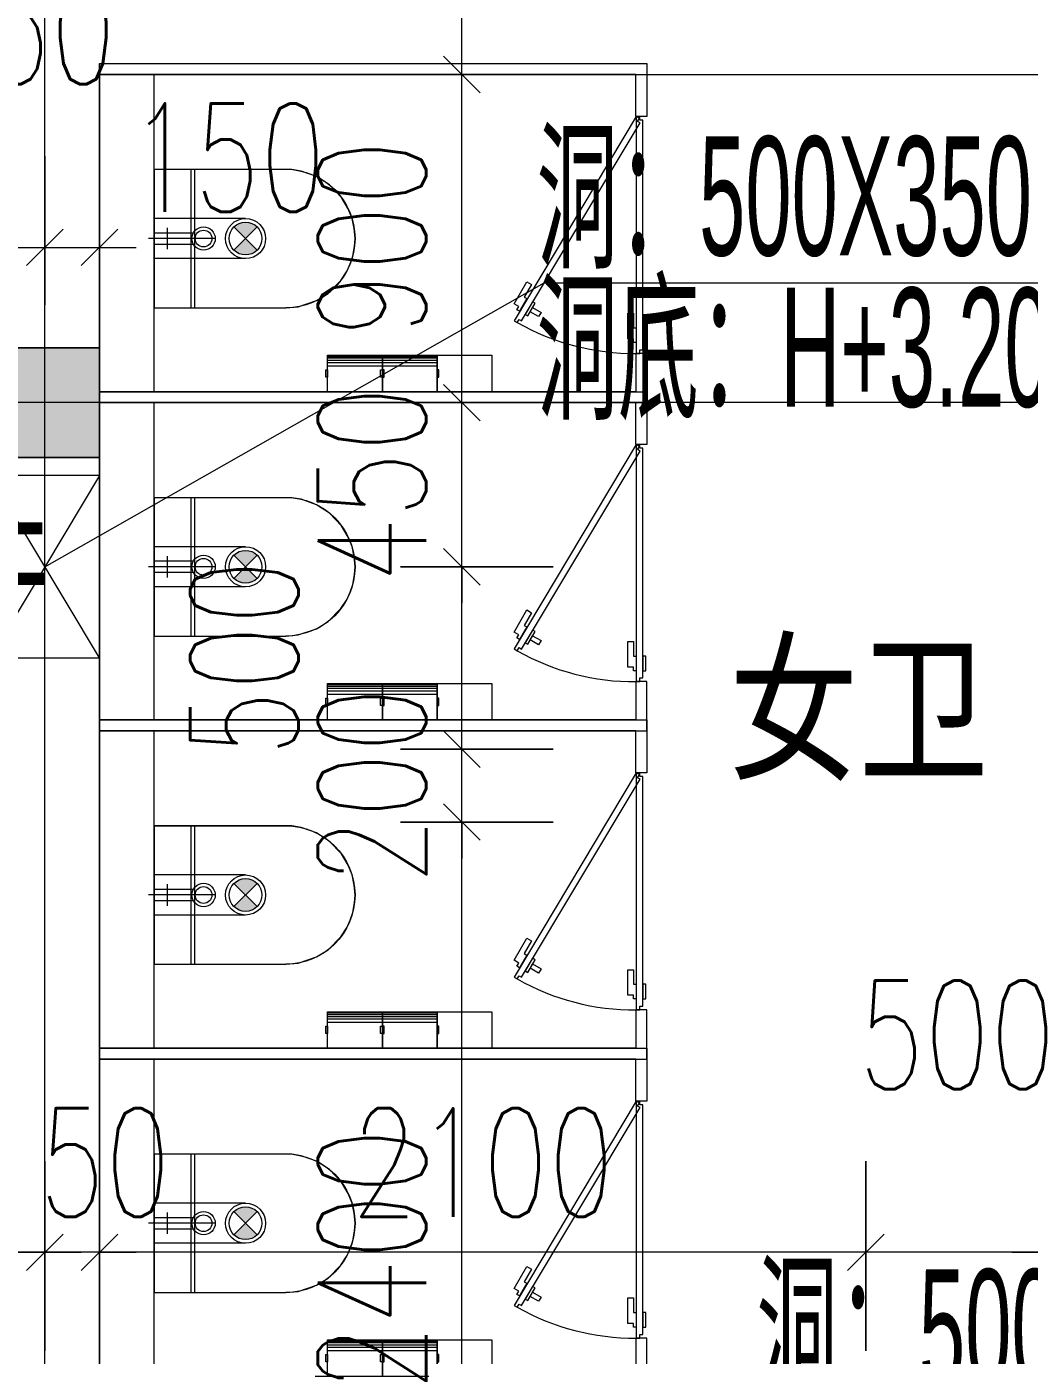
# Model space of a CAD drawing. Header units: millimetres. Extents: x 8533 to 398112, y -117646 to 105276.
# Drawn here: x 172696 to 175445, y 55793 to 59436 of the extents above; entities that cross this region are included whole.
import ezdxf

# ---------------------------------------------------------------- set-up
doc = ezdxf.new("R2010")
doc.units = ezdxf.units.MM
doc.linetypes.add('IMPORT-A-D0TE-BF$0$DOTE', pattern=[0])
for name, color, linetype, lineweight in [('A-D0TE-BF$0$A-Axis-GRID', 1, 'IMPORT-A-D0TE-BF$0$DOTE', 13), ('A-wall-10F$0$A-Dims', 140, 'Continuous', 13), ('A-wall-10F$0$A-int-BATH', 152, 'Continuous', 13), ('A-wall-10F$0$A-wall-ARCH', 7, 'Continuous', 13), ('A-wall-10F$0$A-wall-COL', 30, 'Continuous', 13), ('A-wall-10F$0$PUB_TEXT', 7, 'Continuous', 13), ('H-TJ-10F$0$H-TZ-JZLD', 211, 'Continuous', 13), ('H-TJ-10F$0$H-TZ-JZLDBZ', 4, 'Continuous', 13), ('wall-10_12F$0$S-hatch', 253, 'Continuous', 13), ('wall-10_12F$0$S-wall', 31, 'Continuous', 13), ('塔楼-ARC-10F-20250714_dwg', 8, 'Continuous', 13)]:
    doc.layers.add(name, color=color, linetype=linetype, lineweight=lineweight)
doc.styles.add('Arial_2', font='arial.ttf', dxfattribs={"width": 0.5, "height": 326.200771})
doc.styles.add('Arial_5', font='arial.ttf', dxfattribs={"width": 0.8, "height": 326.200771})
doc.styles.add('Simplex', font='simplex_.ttf', dxfattribs={"width": 0.705882, "height": 297.5})

# ---------------------------------------------------------------- blocks, each defined once
blk = doc.blocks.new('塔楼-ARC-10F-20250714_dwg_A-D0TE-BF-2024562-10F_ARC_46_000_')
at = {"layer": 'A-D0TE-BF$0$A-Axis-GRID', "linetype": 'Continuous'}
for p, q in [((16450, -5600), (16450, 200)), ((16450, -5900), (16450, -5600)), ((16600, -5750), (12800, -5750)), ((20400, -5750), (16600, -5750)), ((16450, -9300), (16450, -5900))]:
    blk.add_line(p, q, dxfattribs=at)
blk = doc.blocks.new('塔楼-ARC-10F-20250714_dwg__U170-2024578-10F_ARC_46_000_')
at = {"layer": 'H-TJ-10F$0$H-TZ-JZLD'}
blk.add_line((0, 250), (299.9, -250), dxfattribs=at)
at = {"layer": 'H-TJ-10F$0$H-TZ-JZLD', "flags": 128}
blk.add_lwpolyline([(0, -250), (299.9, -250), (299.9, 250), (0, 250), (0, -250), (299.9, 250)], dxfattribs=at)
blk = doc.blocks.new('塔楼-ARC-10F-20250714_dwg_H-TJ-10F-2024599-10F_ARC_46_000_')
at = {"layer": 'H-TJ-10F$0$H-TZ-JZLDBZ'}
for p, q in [((16450, -6200.1), (17818.4, -5421.8)), ((17816.3, -5421.8), (19277.9, -5421.8))]:
    blk.add_line(p, q, dxfattribs=at)
at = {"rotation": 180}
blk.add_blockref('塔楼-ARC-10F-20250714_dwg__U170-2024578-10F_ARC_46_000_', (16599.9, -6200), dxfattribs=at)
at = {"layer": 'H-TJ-10F$0$H-TZ-JZLDBZ', "attachment_point": 1, "line_spacing_factor": 0.941778, "style": 'Arial_2'}
for s, insert, char_height, width in [('洞：500X350', (17798, -5020), 326.2, 1685.36), ('洞底：H+3.200m', (17798, -5435), 326.201, 2145.003), ('洞：500X300', (18400.6, -8126.4), 326.2, 1685.36)]:
    blk.add_mtext(s, dxfattribs=dict(at, insert=insert, char_height=char_height, width=width))
blk = doc.blocks.new('塔楼-ARC-10F-20250714_dwg_H-TJ-10F-V80-10F_ARC_46_000_')
at = {"layer": 'H-TJ-10F$0$H-TZ-JZLDBZ'}
for p, q in [((16450, -6200.1), (17818.4, -5421.8)), ((17816.3, -5421.8), (19277.9, -5421.8))]:
    blk.add_line(p, q, dxfattribs=at)
at = {"rotation": 180}
blk.add_blockref('塔楼-ARC-10F-20250714_dwg__U170-2024578-10F_ARC_46_000_', (16599.9, -6200), dxfattribs=at)
at = {"layer": 'H-TJ-10F$0$H-TZ-JZLDBZ', "attachment_point": 1, "line_spacing_factor": 0.941778, "style": 'Arial_2'}
for s, insert, char_height, width in [('洞：500X350', (17798, -5020), 326.2, 1685.36), ('洞底：H+3.200m', (17798, -5435), 326.201, 2145.003), ('洞：500X300', (18400.6, -8126.4), 326.2, 1685.36)]:
    blk.add_mtext(s, dxfattribs=dict(at, insert=insert, char_height=char_height, width=width))
blk = doc.blocks.new('塔楼-ARC-10F-20250714_dwg_wall-10_12F-2024600-10F_ARC_46_000_')
at = {"layer": 'wall-10_12F$0$S-hatch'}
blk.add_hatch(color=256, dxfattribs=at).paths.add_polyline_path([(13450, -5900), (16600, -5900), (16599.5, -5600), (13600, -5600), (13600, 200), (13300, 200), (13300, -5600), (12800, -5600), (12800, -5900), (13300, -5900)], flags=0)
at = {"layer": 'wall-10_12F$0$S-wall'}
for p, q in [((13600, -5600), (16600, -5600)), ((16600, -5600), (16600, -5900))]:
    blk.add_line(p, q, dxfattribs=at)
at = {"layer": 'wall-10_12F$0$S-wall', "flags": 128}
blk.add_lwpolyline([(16600, -5900), (12800, -5900), (12800, -5600), (13300, -5600)], dxfattribs=at)
blk = doc.blocks.new('塔楼-ARC-10F-20250714_dwg_A-wall-10F$0$A$C1C81611C-2024769-10F_ARC_46_000_')
at = {"layer": 'A-wall-10F$0$A-int-BATH'}
for p, q in [((0, 380), (360, 380)), ((100, 0), (100, 380)), ((110, 0), (110, 380))]:
    blk.add_line(p, q, dxfattribs=at)
at = {"layer": 'A-wall-10F$0$A-int-BATH', "flags": 128}
blk.add_lwpolyline([(0, 0), (0, 380), (360, 380), (394.6, 376.8), (444.9, 360), (476.1, 340.4), (511.6, 304.6), (528.2, 278.4), (536.9, 259.4), (543.8, 238.2), (548.8, 211.4), (550, 190), (548, 162.8), (541.8, 134.7), (531.6, 108.5), (513.1, 77.5), (480.4, 43), (444.5, 19.8), (402.3, 4.8), (376.7, 0.7)], close=True, dxfattribs=at)
blk.add_lwpolyline([(0, 0), (0, 380), (0, 0), (360, 0)], dxfattribs=at)
at = {"layer": 'A-wall-10F$0$A-int-BATH'}
blk.add_arc((360, 190), 190, 270, 90, dxfattribs=at)
blk = doc.blocks.new('塔楼-ARC-10F-20250714_dwg_A-wall-10F$0$FJHFJGHKBNMB-2024770-10F_ARC_46_000_')
at = {"layer": 'A-wall-10F$0$A-int-BATH'}
blk.add_line((493905.7, 746853.2), (493905.7, 747490.9), dxfattribs=at)
at = {"layer": 'A-wall-10F$0$A-int-BATH', "flags": 128}
for points in [[(493887.7, 747480.9), (493887.7, 746850.9), (493895.7, 746850.9), (493895.7, 746840.9), (493905.7, 746840.9), (493905.7, 747490.9), (493895.7, 747490.9), (493895.7, 747480.9), (493887.7, 747480.9), (493887.7, 746863.2)], [(493905.7, 747460.9), (493913.7, 747460.9), (493913.7, 747450.9), (493928.7, 747450.9), (493928.7, 747380.9), (493913.7, 747380.9), (493913.7, 747420.9), (493905.7, 747420.9), (493905.7, 747460.9)]]:
    blk.add_lwpolyline(points, dxfattribs=at)
for points in [[(493879.7, 747460.9), (493879.7, 747420.9), (493887.7, 747420.9), (493887.7, 747460.9)], [(494220.1, 747401.5), (493895.1, 746858.6), (493902, 746854.6), (493897, 746845.9), (493905.7, 746840.9), (494240.7, 747401.2), (494232, 747406.2), (494227, 747397.5)], [(494166.7, 747378.5), (494173.3, 747390), (494196.5, 747376.6), (494189.9, 747365.1)], [(494203.2, 747388.2), (494183.2, 747353.5), (494190.1, 747349.5), (494210.1, 747384.2)], [(494225.7, 747375.2), (494232.6, 747371.2), (494227.6, 747362.5), (494240.6, 747355), (494205.6, 747294.4), (494192.6, 747301.9), (494212.6, 747336.5), (494205.7, 747340.5)]]:
    blk.add_lwpolyline(points, close=True, dxfattribs=at)
at = {"layer": 'A-wall-10F$0$A-int-BATH'}
blk.add_arc((493911, 746840.7), 650.3, 60.4144, 90.4653, dxfattribs=at)
blk = doc.blocks.new('塔楼-ARC-10F-20250714_dwg_A-wall-10F$0$PAPER-ROLL-2024771-10F_ARC_46_000_')
at = {"layer": 'A-wall-10F$0$A-int-BATH'}
for p, q in [((70, 75), (70, -75)), ((79.3, 75), (79.3, -75)), ((85.9, 75), (85.9, -75)), ((91.8, 75), (91.8, -75)), ((96, 75), (96, -75))]:
    blk.add_line(p, q, dxfattribs=at)
at = {"layer": 'A-wall-10F$0$A-int-BATH', "flags": 128}
for points in [[(0, 75), (0, -75), (100, -75), (100, 75)], [(40, 80), (60, 80), (60, 75), (40, 75)], [(40, -80), (60, -80), (60, -75), (40, -75)]]:
    blk.add_lwpolyline(points, close=True, dxfattribs=at)
blk = doc.blocks.new('塔楼-ARC-10F-20250714_dwg_A-wall-10F$0$给水点位_冷_-2024772-10F_ARC_46_000_')
at = {"layer": 'A-wall-10F$0$A-int-BATH', "color": 8}
for p, q in [((0, -167), (0, 16.2)), ((29.5, -35), (-29.5, -35))]:
    blk.add_line(p, q, dxfattribs=at)
at = {"layer": 'A-wall-10F$0$A-int-BATH', "color": 4, "flags": 128}
blk.add_lwpolyline([(-16, -107.3), (-16, 0), (16, 0), (16, -107.3)], dxfattribs=at)
at = {"layer": 'A-wall-10F$0$A-int-BATH', "color": 4}
blk.add_circle((0, -135), 32, dxfattribs=at)
at = {"layer": 'A-wall-10F$0$A-int-BATH', "color": 8}
blk.add_circle((0, -135), 23, dxfattribs=at)
blk = doc.blocks.new('塔楼-ARC-10F-20250714_dwg_A-wall-10F$0$A$C056a25a3-2024773-10F_ARC_46_000_')
at = {"layer": 'A-wall-10F$0$A-int-BATH'}
h = blk.add_hatch(color=256, dxfattribs=at)
h.paths.add_polyline_path([(-45, -250), (-43.5, -261.6), (-39, -272.5), (-31.8, -281.8), (0, -250), (-31.8, -218.2), (-39, -227.5), (-43.5, -238.4)], flags=0)
h.paths.add_polyline_path([(0, -250), (31.8, -281.8), (39, -272.5), (43.5, -261.6), (45, -250), (43.5, -238.4), (39, -227.5), (31.8, -218.2), (11.6, -238.4)], flags=0)
for p, q in [((-55, -250), (-55, 0)), ((55, -250), (55, 0)), ((-31.8, -218.2), (31.8, -281.8)), ((31.8, -218.2), (-31.8, -281.8))]:
    blk.add_line(p, q, dxfattribs=at)
for radius in [55, 45]:
    blk.add_circle((0, -250), radius, dxfattribs=at)
blk.add_blockref('塔楼-ARC-10F-20250714_dwg_A-wall-10F$0$给水点位_冷_-2024772-10F_ARC_46_000_', (0, 0))
blk = doc.blocks.new('塔楼-ARC-10F-20250714_dwg_A-wall-10F$0$A$C274845C7-2024774-10F_ARC_46_000_')
at = {"layer": 'A-wall-10F$0$A-int-BATH', "flags": 128}
blk.add_lwpolyline([(-741.1, 322.1), (728.9, 322.1), (728.9, 352.1), (-771.1, 352.1), (-771.1, 217.1), (-741.1, 217.1), (-741.1, 322.1)], dxfattribs=at)
for points in [[(-346.1, 322.1), (-196.1, 322.1), (-196.1, 222.1), (-346.1, 222.1)], [(578.9, -547.9), (728.9, -547.9), (728.9, 322.1), (578.9, 322.1)], [(-771.2, -577.9), (-771.2, -432.9), (-741.1, -432.9), (-741.1, -547.9), (728.9, -547.9), (728.9, -577.9)]]:
    blk.add_lwpolyline(points, close=True, dxfattribs=at)
at = {"extrusion": (0, 0, -1), "zscale": -0.9999999999999996, "rotation": 269.9991173288819}
for p in [(121.1, 322.1), (-28.9, 322.1)]:
    blk.add_blockref('塔楼-ARC-10F-20250714_dwg_A-wall-10F$0$PAPER-ROLL-2024771-10F_ARC_46_000_', p, dxfattribs=at)
for name, p, rotation in [('塔楼-ARC-10F-20250714_dwg_A-wall-10F$0$FJHFJGHKBNMB-2024770-10F_ARC_46_000_', (-494577.9, -747319.9), 0.005341865691133145), ('塔楼-ARC-10F-20250714_dwg_A-wall-10F$0$A$C056a25a3-2024773-10F_ARC_46_000_', (578.9, -97.9), 270)]:
    blk.add_blockref(name, p, dxfattribs=dict(rotation=rotation))
at = {"extrusion": (0, 0, -1), "zscale": -1}
blk.add_blockref('塔楼-ARC-10F-20250714_dwg_A-wall-10F$0$A$C1C81611C-2024769-10F_ARC_46_000_', (-578.9, -287.9), dxfattribs=at)
blk = doc.blocks.new('塔楼-ARC-10F-20250714_dwg_A-wall-10F$0$_ArchTick-2024809-10F_ARC_46_000_')
at = {"layer": 'A-wall-10F$0$A-Dims'}
blk.add_line((-0.5, -0.5), (0.5, 0.5), dxfattribs=at)
blk = doc.blocks.new('塔楼-ARC-10F-20250714_dwg_A-wall-10F-2024810-10F_ARC_46_000_')
at = {"layer": 'A-wall-10F$0$A-Dims'}
for p, q in [((16600, -5481.3), (16600, -5074.2)), ((19100, -8079.7), (19200, -8079.7))]:
    blk.add_line(p, q, dxfattribs=at)
at = {"layer": 'A-wall-10F$0$A-Dims', "flags": 128}
for points in [[(17592.8, -5750), (17592.8, -4850), (17592.8, -3800), (17592.8, 0), (17592.8, -100)], [(16200, -5324.2), (16300, -5324.2), (16450, -5324.2), (16550, -5324.2)], [(16350, -5324.2), (16450, -5324.2), (16600, -5324.2), (16700, -5324.2)], [(17592.8, -6200.1), (17592.8, -5750), (17592.8, -5650)], [(17592.8, -6700), (17592.8, -6200.1), (17592.8, -6300.1)], [(17592.8, -6900), (17592.8, -6700), (17592.8, -6600)], [(17592.8, -9300), (17592.8, -6900), (17592.8, -7000)], [(16600, -8079.7), (16450, -8079.7), (16300, -8079.7), (16200, -8079.7)], [(16350, -8079.7), (16450, -8079.7), (16550, -8079.7)], [(19200, -8079.7), (18699.9, -8079.7), (16600, -8079.7), (16700, -8079.7)]]:
    blk.add_lwpolyline(points, dxfattribs=at)
for points in [[(17842.8, -4850), (17424.7, -4850)], [(16450, -5074.2), (16450, -5481.3)], [(17842.8, -5750), (17424.7, -5750)], [(17842.8, -6200.1), (17424.7, -6200.1)], [(17842.8, -6700), (17424.7, -6700)], [(17842.8, -6900), (17424.7, -6900)], [(16450, -7829.7), (16450, -8350)], [(16600, -7829.7), (16600, -8350)], [(18699.9, -7829.7), (18699.9, -8350)]]:
    blk.add_lwpolyline(points, close=True, dxfattribs=at)
at = {"layer": 'A-wall-10F$0$A-wall-ARCH', "flags": 128}
for points in [[(16600, -5600), (16600, -4850), (20400, -4850), (20400, -5600), (20700, -5600), (20700, -4750), (20700, -3900), (20700, -2700), (20700, 200)], [(16600, -9300), (16600, -6600), (16600, -5900)]]:
    blk.add_lwpolyline(points, dxfattribs=at)
at = {"layer": 'A-wall-10F$0$A-wall-COL', "flags": 128}
for points in [[(16600, -5900), (16600, -5600), (16450, -5600), (13600, -5600), (13600, 200), (16600, 200), (16600, 600)], [(13300, 200), (13300, -5600), (12800, -5600), (12800, -5900), (13450, -5900), (16450, -5900), (16600, -5900)]]:
    blk.add_lwpolyline(points, dxfattribs=at)
at = {"xscale": 100, "yscale": 100, "zscale": 100}
for p, rotation in [((17592.8, -4850), 90), ((17592.8, -4850), 270), ((16450, -5324.2), 180), ((16600, -5324.2), 180), ((17592.8, -5750), 270), ((17592.8, -5750), 270), ((17592.8, -6200.1), 90), ((17592.8, -6200.1), 90), ((17592.8, -6700), 270), ((17592.8, -6700), 270), ((17592.8, -6900), 90), ((17592.8, -6900), 90), ((16450, -8079.7), 180), ((16600, -8079.7), 180), ((16600, -8079.7), 180), ((18699.9, -8079.7), 180)]:
    blk.add_blockref('塔楼-ARC-10F-20250714_dwg_A-wall-10F$0$_ArchTick-2024809-10F_ARC_46_000_', p, dxfattribs=dict(at, rotation=rotation))
at = {"rotation": 180}
for p in [(17328.9, -5397.9), (17328.9, -6297.9), (17328.9, -7197.9), (17328.9, -8097.9)]:
    blk.add_blockref('塔楼-ARC-10F-20250714_dwg_A-wall-10F$0$A$C274845C7-2024774-10F_ARC_46_000_', p, dxfattribs=at)
at = {"xscale": 100, "yscale": 100, "zscale": 100}
for p in [(16450, -5324.2), (16450, -8079.7), (18699.9, -8079.7)]:
    blk.add_blockref('塔楼-ARC-10F-20250714_dwg_A-wall-10F$0$_ArchTick-2024809-10F_ARC_46_000_', p, dxfattribs=at)
at = {"layer": 'A-wall-10F$0$A-Dims', "color": 7, "char_height": 297.5, "attachment_point": 2, "line_spacing_factor": 1.125731, "style": 'Simplex'}
for s, insert, width in [('150', (16375, -4579.3), 641.81), ('150', (16950, -4929.3), 641.81), ('500', (18949.9, -7334.8), 688.422), ('150', (16525, -7684.8), 641.81), ('2100', (17649.9, -7684.8), 871.284)]:
    blk.add_mtext(s, dxfattribs=dict(at, insert=insert, width=width))
at = {"layer": 'A-wall-10F$0$A-Dims', "color": 7, "char_height": 297.5, "attachment_point": 2, "rotation": 90, "line_spacing_factor": 1.125731, "style": 'Simplex'}
for s, insert, width in [('900', (17197.9, -5300), 688.422), ('450', (17197.9, -5975.1), 688.422), ('500', (16847.9, -6450.1), 688.422), ('200', (17197.9, -6800), 688.422), ('2400', (17197.9, -8100), 917.896)]:
    blk.add_mtext(s, dxfattribs=dict(at, insert=insert, width=width))
at = {"layer": 'A-wall-10F$0$PUB_TEXT', "char_height": 326.2, "attachment_point": 1, "line_spacing_factor": 0.941778, "style": 'Arial_5'}
for s, insert, width in [('排风井', (15404.6, -6033.2), 1458.179), ('女卫', (18324.3, -6426.4), 972.12)]:
    blk.add_mtext(s, dxfattribs=dict(at, insert=insert, width=width))
blk = doc.blocks.new('塔楼-ARC-10F-20250714_dwg_A-PMDT-10F-2024812-10F_ARC_46_000_')
for name in ['塔楼-ARC-10F-20250714_dwg_A-wall-10F-2024810-10F_ARC_46_000_', '塔楼-ARC-10F-20250714_dwg_A-D0TE-BF-2024562-10F_ARC_46_000_', '塔楼-ARC-10F-20250714_dwg_H-TJ-10F-2024599-10F_ARC_46_000_', '塔楼-ARC-10F-20250714_dwg_H-TJ-10F-V80-10F_ARC_46_000_', '塔楼-ARC-10F-20250714_dwg_wall-10_12F-2024600-10F_ARC_46_000_']:
    blk.add_blockref(name, (0, 0))
blk = doc.blocks.new('塔楼-ARC-10F-20250714_dwg-2024558-10F_ARC_46_000_')
blk.add_blockref('塔楼-ARC-10F-20250714_dwg_A-PMDT-10F-2024812-10F_ARC_46_000_', (1173208, 610815.5))

msp = doc.modelspace()

# ---------------------------------------------------------------- block references
at = {"layer": '塔楼-ARC-10F-20250714_dwg', "color": 7}
msp.add_blockref('塔楼-ARC-10F-20250714_dwg-2024558-10F_ARC_46_000_', (-1016911.6, -546660.4), dxfattribs=at)

doc.saveas('drawing.dxf')
